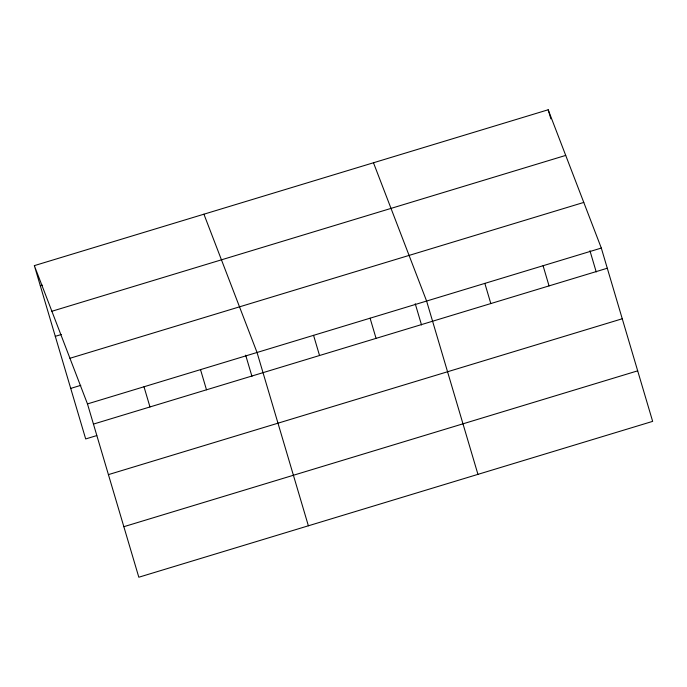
<?xml version="1.0" encoding="UTF-8"?>
<svg xmlns="http://www.w3.org/2000/svg" width="687" height="687" viewBox="0 0 687 687"><rect width="100%" height="100%" fill="white"/><g stroke="black" fill="none" stroke-linecap="round" stroke-linejoin="round"><path stroke-width="1.03" d="M34.35 265.629L548.183 109.774L601.314 248.059L652.65 421.371L138.817 577.226L87.472 403.913L34.35 265.629L85.686 438.941L96.79 435.575M40.327 285.801L42.345 285.191M51.886 311.263L565.719 155.408M55.295 336.338L61.349 334.5M69.945 358.279L583.778 202.425M70.718 388.404L80.808 385.347M87.472 403.913L601.314 248.059M93.449 424.094L607.291 268.231M108.417 474.623L622.259 318.768M123.84 526.697L637.682 370.834M373.479 162.767L426.61 301.052L477.946 474.365M203.919 214.198L257.041 352.483L308.377 525.795M548.183 109.774L550.88 118.851M589.944 250.738L596.23 271.966M543.082 265.723L549.05 285.895M484.842 283.387L490.819 303.56M415.24 303.731L421.526 324.96M370.087 318.193L376.064 338.373M313.564 335.342L319.541 355.514M245.671 355.162L251.957 376.39M200.518 369.632L206.495 389.804M143.995 386.772L149.972 406.944"/></g></svg>
